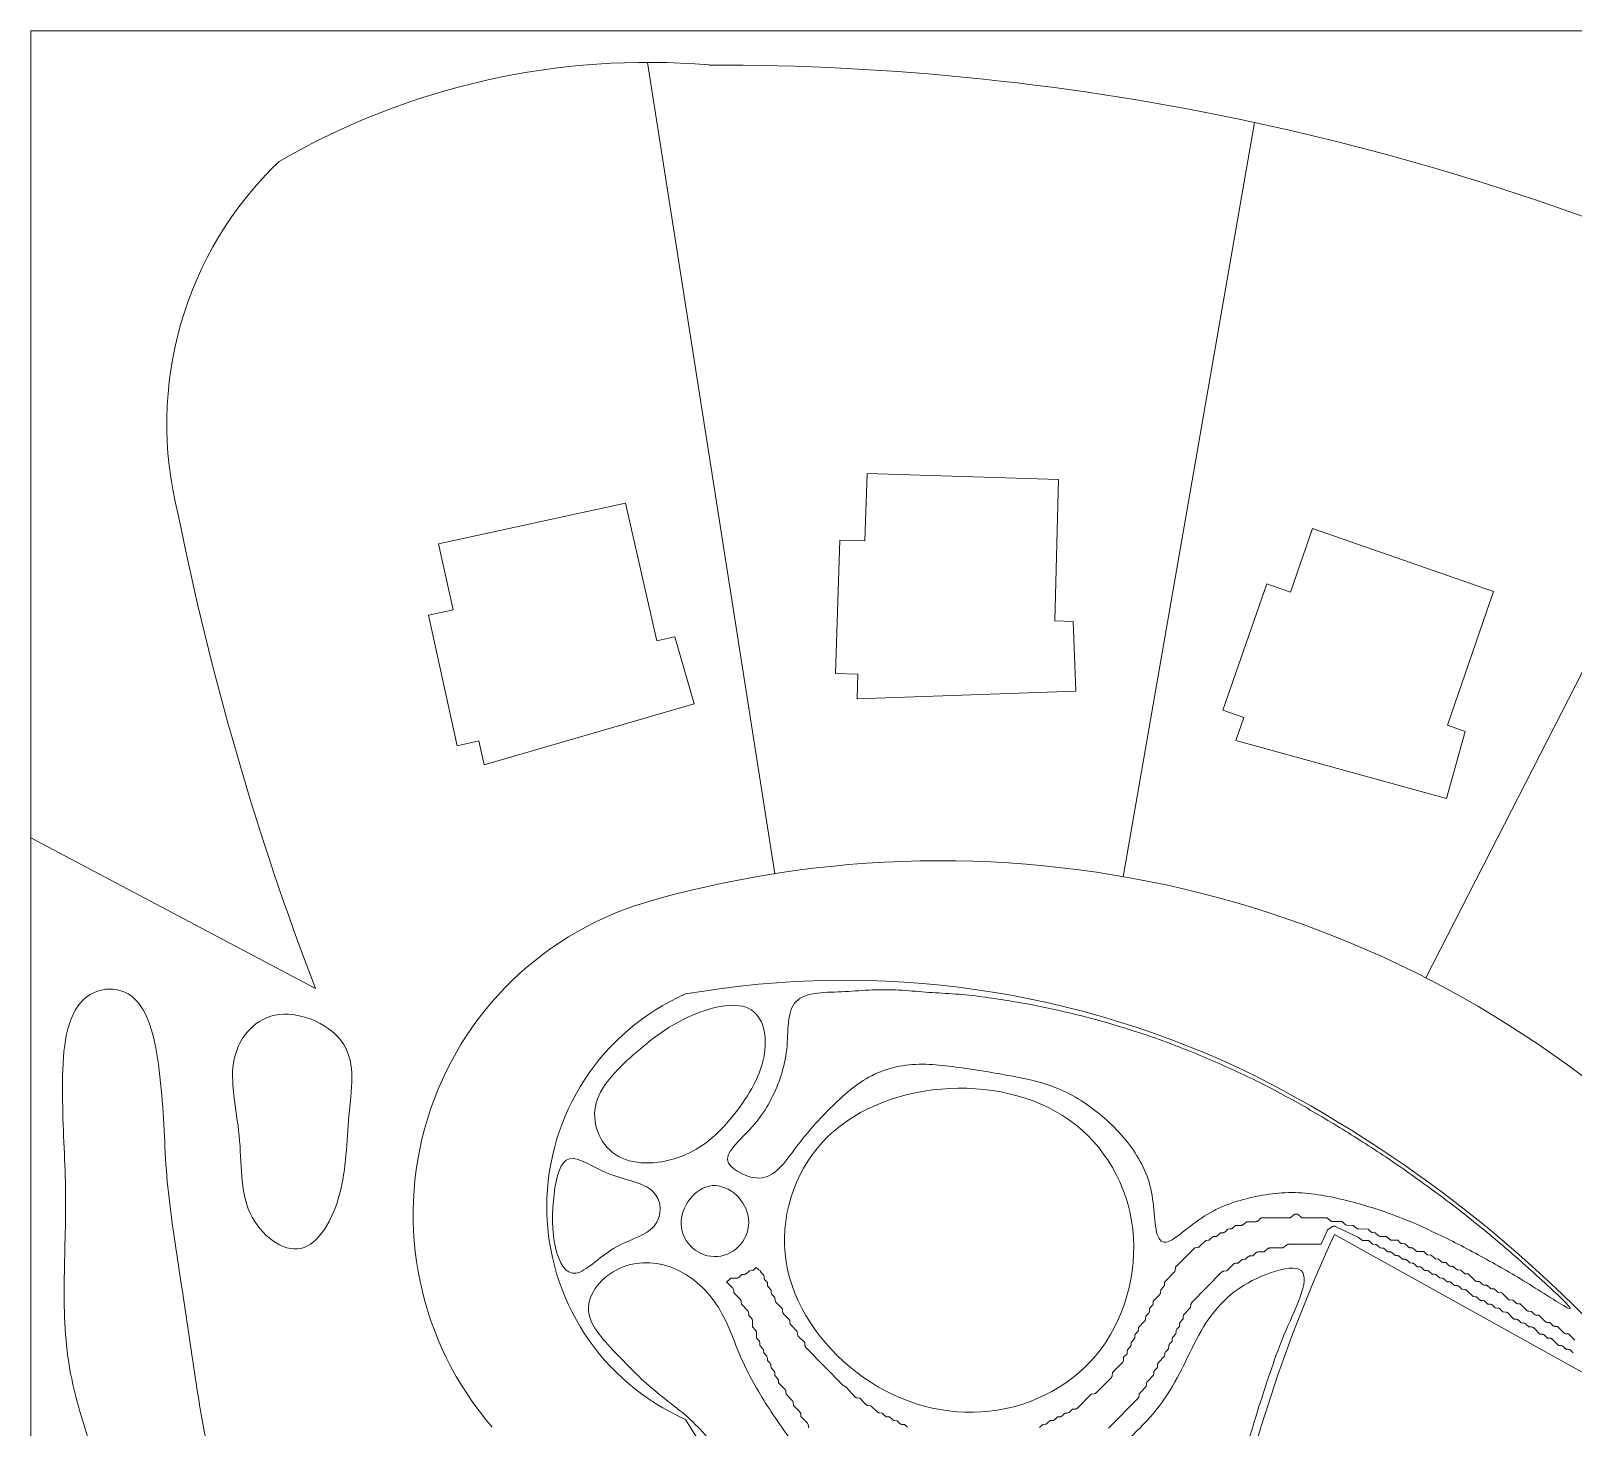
# Model space of a CAD drawing. Header units: inches. Extents: x 36 to 80.1, y 17.3 to 55.9.
# Drawn here: x 36.25 to 47.28, y 45.91 to 55.9 of the extents above; entities that cross this region are included whole.
import ezdxf

# ---------------------------------------------------------------- set-up
doc = ezdxf.new("R2010")
doc.units = ezdxf.units.IN
for name, color, linetype, lineweight in [('01_ORIGINAL_CAD', 7, 'CONTINUOUS', 20), ('02_APPROVED_PDF_OUTLINES', 7, 'CONTINUOUS', 15), ('03_ADDED_AREAS_SAME_COMPOSITION', 7, 'CONTINUOUS', 15)]:
    doc.layers.add(name, color=color, linetype=linetype, lineweight=lineweight)

msp = doc.modelspace()

# ---------------------------------------------------------------- linework, layer by layer
at = {"layer": '01_ORIGINAL_CAD'}
for p, q in [((36.248, 17.906), (36.248, 55.9)), ((36.248, 55.9), (71.442, 55.9))]:
    msp.add_line(p, q, dxfattribs=at)
for points in [[(40.658, 55.675), (41.569, 49.871)], [(45, 55.245), (44.06, 49.85)], [(48.726, 54.013), (46.225, 49.126)], [(38.284, 49.049), (36.248, 50.129)]]:
    msp.add_lwpolyline(points, dxfattribs=at)
for points in [[(43.572, 51.68), (43.598, 52.69), (42.23, 52.734), (42.214, 52.252), (42.035, 52.258), (42.004, 51.303), (42.163, 51.298), (42.158, 51.123), (43.721, 51.177), (43.704, 51.675)], [(40.725, 51.537), (40.502, 52.523), (39.164, 52.23), (39.268, 51.758), (39.093, 51.72), (39.298, 50.787), (39.453, 50.821), (39.491, 50.65), (40.993, 51.087), (40.853, 51.565)], [(46.381, 50.933), (46.709, 51.889), (45.415, 52.34), (45.257, 51.885), (45.088, 51.944), (44.773, 51.041), (44.923, 50.989), (44.866, 50.824), (46.374, 50.409), (46.506, 50.889)]]:
    msp.add_lwpolyline(points, close=True, dxfattribs=at)
for points in [[(44.283, 37.084, 0.090917), (40.931, 45.968, -0.652582), (40.931, 49.011, -0.158741), (45.004, 48.425, -0.098355), (47.824, 46.203), (47.755, 46.078)], [(47.087, 44.63, -0.062406), (47.763, 46.073), (45.572, 47.29, 0.058367), (44.801, 44.944, 0.058367)]]:
    msp.add_lwpolyline(points, format="xyb", dxfattribs=at)
for centre, radius, start, end in [((40.658, 50.423), 5.252, 85.2142, 120.0956), ((41.139, 37.317), 18.339, 65.5622, 90.1344), ((39.813, 53.089), 2.593, 133.6015, 194.2753), ((57.911, 56.571), 21.019, 191.3089, 200.9684), ((42.751, 42.34), 7.624, 44.2289, 105.6047), ((41.312, 47.434), 2.33, 105.2161, 220.7715)]:
    msp.add_arc(centre, radius, start, end, dxfattribs=at)
at = {"layer": '02_APPROVED_PDF_OUTLINES'}
for points in [[(43.463, 45.911), (43.465, 45.913), (43.485, 45.932), (43.502, 45.933), (43.506, 45.933), (43.509, 45.934), (43.512, 45.936), (43.515, 45.937), (43.518, 45.94), (43.538, 45.959), (43.555, 45.96), (43.559, 45.96), (43.562, 45.961), (43.565, 45.962), (43.568, 45.964), (43.571, 45.967), (43.591, 45.986), (43.608, 45.987), (43.612, 45.987), (43.615, 45.988), (43.618, 45.989), (43.621, 45.991), (43.624, 45.993), (43.644, 46.013), (43.661, 46.013), (43.665, 46.014), (43.668, 46.015), (43.671, 46.016), (43.675, 46.018), (43.677, 46.02), (43.698, 46.04), (43.718, 46.042), (43.721, 46.042), (43.725, 46.043), (43.728, 46.045), (43.731, 46.047), (43.733, 46.049), (43.831, 46.148), (43.854, 46.151), (43.857, 46.152), (43.86, 46.153), (43.863, 46.155), (43.866, 46.156), (43.868, 46.159), (43.974, 46.266), (43.976, 46.268), (43.978, 46.271), (43.98, 46.274), (43.981, 46.277), (43.981, 46.28), (43.984, 46.303), (44.056, 46.376), (44.058, 46.378), (44.06, 46.381), (44.061, 46.384), (44.062, 46.388), (44.063, 46.391), (44.064, 46.412), (44.084, 46.433), (44.086, 46.435), (44.088, 46.438), (44.089, 46.442), (44.09, 46.445), (44.09, 46.449), (44.091, 46.466), (44.11, 46.486), (44.112, 46.489), (44.114, 46.492), (44.116, 46.495), (44.117, 46.499), (44.117, 46.502), (44.118, 46.519), (44.137, 46.54), (44.139, 46.543), (44.141, 46.546), (44.142, 46.549), (44.143, 46.552), (44.143, 46.556), (44.144, 46.573), (44.163, 46.594), (44.165, 46.596), (44.167, 46.599), (44.169, 46.603), (44.169, 46.606), (44.17, 46.61), (44.171, 46.626), (44.214, 46.671), (44.217, 46.674), (44.218, 46.677), (44.22, 46.68), (44.221, 46.683), (44.221, 46.687), (44.223, 46.707), (44.243, 46.728), (44.245, 46.731), (44.247, 46.734), (44.248, 46.737), (44.249, 46.74), (44.249, 46.744), (44.25, 46.761), (44.269, 46.782), (44.271, 46.784), (44.273, 46.787), (44.274, 46.791), (44.275, 46.794), (44.276, 46.798), (44.276, 46.814), (44.32, 46.859), (44.322, 46.862), (44.324, 46.865), (44.326, 46.868), (44.327, 46.871), (44.327, 46.874), (44.329, 46.895), (44.348, 46.916), (44.351, 46.919), (44.352, 46.922), (44.354, 46.925), (44.355, 46.928), (44.355, 46.932), (44.356, 46.949), (44.426, 47.02), (44.428, 47.023), (44.43, 47.026), (44.431, 47.029), (44.432, 47.032), (44.433, 47.036), (44.435, 47.056), (44.572, 47.195), (44.592, 47.197), (44.595, 47.197), (44.598, 47.198), (44.602, 47.2), (44.605, 47.202), (44.607, 47.204), (44.651, 47.248), (44.667, 47.249), (44.671, 47.249), (44.675, 47.25), (44.678, 47.252), (44.681, 47.253), (44.684, 47.256), (44.704, 47.275), (44.721, 47.276), (44.724, 47.276), (44.728, 47.277), (44.731, 47.279), (44.734, 47.28), (44.737, 47.283), (44.757, 47.302), (44.774, 47.303), (44.777, 47.303), (44.781, 47.304), (44.784, 47.305), (44.787, 47.307), (44.79, 47.31), (44.81, 47.329), (44.827, 47.33), (44.83, 47.33), (44.834, 47.331), (44.837, 47.332), (44.84, 47.334), (44.843, 47.336), (44.863, 47.355), (44.906, 47.356), (44.909, 47.357), (44.912, 47.357), (44.915, 47.358), (44.917, 47.36), (44.92, 47.361), (44.922, 47.363), (44.942, 47.382), (45.008, 47.382), (45.011, 47.383), (45.014, 47.383), (45.017, 47.384), (45.02, 47.385), (45.023, 47.387), (45.025, 47.389), (45.048, 47.409), (45.247, 47.409), (45.25, 47.41), (45.253, 47.41), (45.256, 47.411), (45.259, 47.412), (45.261, 47.414), (45.264, 47.416), (45.287, 47.436), (45.308, 47.436), (45.331, 47.416), (45.333, 47.414), (45.336, 47.412), (45.339, 47.411), (45.341, 47.41), (45.344, 47.41), (45.347, 47.41), (45.52, 47.409), (45.543, 47.389), (45.546, 47.387), (45.548, 47.386), (45.551, 47.385), (45.554, 47.384), (45.557, 47.383), (45.56, 47.383), (45.626, 47.383), (45.646, 47.364), (45.648, 47.362), (45.651, 47.36), (45.654, 47.359), (45.657, 47.358), (45.66, 47.357), (45.663, 47.357), (45.706, 47.356), (45.726, 47.337), (45.728, 47.335), (45.731, 47.333), (45.734, 47.332), (45.736, 47.331), (45.74, 47.33), (45.743, 47.33), (45.812, 47.329), (45.829, 47.312), (45.832, 47.31), (45.835, 47.308), (45.838, 47.306), (45.841, 47.305), (45.844, 47.305), (45.864, 47.303), (45.885, 47.283), (45.887, 47.282), (45.89, 47.28), (45.893, 47.279), (45.896, 47.278), (45.899, 47.277), (45.902, 47.277), (45.945, 47.276), (45.968, 47.255), (45.971, 47.253), (45.973, 47.252), (45.976, 47.251), (45.979, 47.25), (45.982, 47.249), (45.985, 47.249), (46.024, 47.249), (46.041, 47.232), (46.044, 47.229), (46.047, 47.228), (46.05, 47.226), (46.053, 47.225), (46.057, 47.225), (46.077, 47.223), (46.098, 47.203), (46.1, 47.201), (46.103, 47.199), (46.107, 47.198), (46.11, 47.197), (46.114, 47.196), (46.13, 47.196), (46.151, 47.176), (46.153, 47.174), (46.156, 47.173), (46.158, 47.171), (46.161, 47.17), (46.164, 47.17), (46.167, 47.169), (46.21, 47.169), (46.227, 47.151), (46.23, 47.149), (46.233, 47.147), (46.236, 47.146), (46.239, 47.145), (46.243, 47.144), (46.263, 47.142), (46.284, 47.123), (46.286, 47.12), (46.289, 47.119), (46.293, 47.117), (46.296, 47.116), (46.3, 47.116), (46.316, 47.115), (46.334, 47.098), (46.336, 47.095), (46.339, 47.094), (46.342, 47.092), (46.346, 47.091), (46.349, 47.091), (46.369, 47.089), (46.39, 47.069), (46.393, 47.067), (46.396, 47.065), (46.399, 47.064), (46.402, 47.063), (46.406, 47.062), (46.422, 47.062), (46.44, 47.044), (46.443, 47.042), (46.446, 47.04), (46.449, 47.039), (46.452, 47.038), (46.455, 47.037), (46.475, 47.035), (46.496, 47.016), (46.499, 47.013), (46.502, 47.011), (46.505, 47.01), (46.509, 47.009), (46.512, 47.009), (46.529, 47.008), (46.576, 46.962), (46.578, 46.96), (46.58, 46.959), (46.583, 46.957), (46.586, 46.956), (46.589, 46.955), (46.592, 46.955), (46.609, 46.954), (46.629, 46.935), (46.632, 46.933), (46.635, 46.931), (46.638, 46.93), (46.642, 46.929), (46.645, 46.928), (46.662, 46.928), (46.682, 46.908), (46.685, 46.906), (46.688, 46.904), (46.691, 46.903), (46.695, 46.902), (46.698, 46.901), (46.715, 46.901), (46.735, 46.882), (46.738, 46.879), (46.741, 46.877), (46.744, 46.876), (46.748, 46.875), (46.751, 46.875), (46.768, 46.874), (46.812, 46.83), (46.815, 46.827), (46.818, 46.826), (46.821, 46.824), (46.824, 46.823), (46.827, 46.823), (46.847, 46.821), (46.868, 46.801), (46.871, 46.799), (46.874, 46.797), (46.877, 46.796), (46.881, 46.795), (46.884, 46.794), (46.901, 46.794), (46.945, 46.749), (46.947, 46.747), (46.95, 46.745), (46.954, 46.744), (46.957, 46.743), (46.96, 46.742), (46.98, 46.74), (47.001, 46.721), (47.004, 46.718), (47.007, 46.717), (47.01, 46.715), (47.014, 46.714), (47.017, 46.714), (47.034, 46.713), (47.078, 46.669), (47.08, 46.667), (47.083, 46.665), (47.086, 46.663), (47.09, 46.662), (47.093, 46.662), (47.113, 46.66), (47.134, 46.64), (47.137, 46.638), (47.14, 46.636), (47.143, 46.635), (47.147, 46.634), (47.15, 46.633), (47.166, 46.633), (47.211, 46.589), (47.213, 46.586), (47.216, 46.584), (47.219, 46.583), (47.223, 46.582), (47.226, 46.581), (47.246, 46.58), (47.29, 46.535)], [(47.28, 46.444), (47.26, 46.463), (47.257, 46.465), (47.254, 46.467), (47.251, 46.468), (47.247, 46.469), (47.244, 46.47), (47.227, 46.47), (47.207, 46.49), (47.204, 46.492), (47.201, 46.494), (47.198, 46.495), (47.194, 46.496), (47.191, 46.496), (47.174, 46.497), (47.13, 46.541), (47.128, 46.544), (47.125, 46.545), (47.121, 46.547), (47.118, 46.548), (47.115, 46.549), (47.095, 46.55), (47.074, 46.57), (47.071, 46.572), (47.068, 46.574), (47.065, 46.575), (47.061, 46.576), (47.058, 46.577), (47.041, 46.578), (46.997, 46.622), (46.995, 46.624), (46.992, 46.626), (46.989, 46.627), (46.985, 46.628), (46.982, 46.629), (46.962, 46.631), (46.941, 46.65), (46.938, 46.653), (46.935, 46.655), (46.932, 46.656), (46.929, 46.657), (46.925, 46.657), (46.908, 46.658), (46.888, 46.677), (46.885, 46.679), (46.882, 46.681), (46.879, 46.683), (46.875, 46.684), (46.872, 46.684), (46.855, 46.685), (46.811, 46.729), (46.809, 46.731), (46.806, 46.733), (46.803, 46.735), (46.799, 46.736), (46.796, 46.736), (46.776, 46.738), (46.755, 46.758), (46.752, 46.76), (46.749, 46.762), (46.746, 46.763), (46.743, 46.764), (46.739, 46.764), (46.722, 46.765), (46.702, 46.784), (46.699, 46.787), (46.696, 46.789), (46.693, 46.79), (46.689, 46.791), (46.686, 46.791), (46.669, 46.792), (46.649, 46.811), (46.646, 46.813), (46.643, 46.815), (46.64, 46.817), (46.636, 46.818), (46.633, 46.818), (46.616, 46.819), (46.596, 46.838), (46.593, 46.84), (46.59, 46.842), (46.587, 46.844), (46.583, 46.844), (46.58, 46.845), (46.563, 46.846), (46.519, 46.89), (46.516, 46.892), (46.513, 46.894), (46.51, 46.895), (46.507, 46.896), (46.504, 46.897), (46.484, 46.899), (46.463, 46.918), (46.46, 46.921), (46.457, 46.923), (46.454, 46.924), (46.45, 46.925), (46.447, 46.925), (46.43, 46.926), (46.41, 46.945), (46.407, 46.947), (46.404, 46.949), (46.401, 46.951), (46.397, 46.952), (46.394, 46.952), (46.377, 46.953), (46.356, 46.972), (46.354, 46.974), (46.351, 46.976), (46.347, 46.978), (46.344, 46.978), (46.34, 46.979), (46.324, 46.98), (46.303, 46.999), (46.301, 47.001), (46.298, 47.003), (46.294, 47.004), (46.291, 47.005), (46.287, 47.006), (46.271, 47.006), (46.25, 47.026), (46.247, 47.028), (46.244, 47.03), (46.241, 47.031), (46.238, 47.032), (46.234, 47.032), (46.217, 47.033), (46.197, 47.052), (46.194, 47.055), (46.191, 47.057), (46.188, 47.058), (46.185, 47.059), (46.181, 47.059), (46.164, 47.06), (46.144, 47.079), (46.141, 47.081), (46.138, 47.083), (46.135, 47.085), (46.131, 47.086), (46.128, 47.086), (46.111, 47.087), (46.091, 47.106), (46.088, 47.108), (46.085, 47.11), (46.082, 47.112), (46.078, 47.112), (46.075, 47.113), (46.058, 47.114), (46.038, 47.133), (46.035, 47.135), (46.032, 47.137), (46.029, 47.138), (46.025, 47.139), (46.022, 47.14), (46.005, 47.14), (45.985, 47.16), (45.982, 47.162), (45.979, 47.164), (45.975, 47.165), (45.972, 47.166), (45.968, 47.166), (45.952, 47.167), (45.931, 47.186), (45.929, 47.189), (45.926, 47.191), (45.922, 47.192), (45.919, 47.193), (45.915, 47.193), (45.899, 47.194), (45.878, 47.213), (45.875, 47.216), (45.872, 47.217), (45.869, 47.219), (45.866, 47.22), (45.862, 47.22), (45.845, 47.221), (45.825, 47.24), (45.823, 47.242), (45.82, 47.244), (45.817, 47.245), (45.815, 47.246), (45.812, 47.247), (45.809, 47.247), (45.773, 47.248), (45.743, 47.269), (45.739, 47.271), (45.58, 47.347), (45.577, 47.348), (45.574, 47.349), (45.571, 47.35), (45.568, 47.35), (45.565, 47.349), (45.561, 47.348), (45.558, 47.347), (45.556, 47.346), (45.528, 47.328), (45.525, 47.326), (45.522, 47.323), (45.52, 47.32), (45.519, 47.317), (45.477, 47.221), (45.245, 47.221), (45.241, 47.221), (45.238, 47.22), (45.235, 47.219), (45.232, 47.217), (45.229, 47.215), (45.203, 47.194), (45.109, 47.194), (45.106, 47.193), (45.103, 47.193), (45.1, 47.192), (45.097, 47.191), (45.095, 47.189), (45.092, 47.187), (45.07, 47.167), (45.026, 47.166), (45.023, 47.166), (45.02, 47.165), (45.017, 47.164), (45.014, 47.163), (45.012, 47.161), (45.009, 47.159), (44.989, 47.139), (44.969, 47.137), (44.965, 47.137), (44.962, 47.136), (44.959, 47.134), (44.956, 47.132), (44.953, 47.13), (44.936, 47.113), (44.92, 47.112), (44.916, 47.112), (44.912, 47.111), (44.909, 47.109), (44.906, 47.107), (44.903, 47.105), (44.883, 47.086), (44.866, 47.085), (44.863, 47.085), (44.86, 47.084), (44.858, 47.083), (44.855, 47.082), (44.852, 47.08), (44.85, 47.078), (44.802, 47.031), (44.78, 47.028), (44.776, 47.027), (44.773, 47.026), (44.77, 47.025), (44.768, 47.023), (44.765, 47.021), (44.552, 46.803), (44.549, 46.801), (44.547, 46.798), (44.546, 46.795), (44.545, 46.791), (44.544, 46.788), (44.543, 46.768), (44.497, 46.72), (44.495, 46.718), (44.493, 46.715), (44.492, 46.713), (44.491, 46.71), (44.49, 46.707), (44.49, 46.704), (44.489, 46.687), (44.47, 46.666), (44.468, 46.663), (44.466, 46.66), (44.465, 46.657), (44.464, 46.654), (44.464, 46.65), (44.463, 46.633), (44.446, 46.615), (44.443, 46.613), (44.442, 46.61), (44.44, 46.607), (44.439, 46.603), (44.439, 46.6), (44.437, 46.58), (44.417, 46.559), (44.415, 46.556), (44.413, 46.553), (44.412, 46.55), (44.411, 46.546), (44.411, 46.543), (44.41, 46.526), (44.393, 46.508), (44.391, 46.505), (44.389, 46.502), (44.387, 46.499), (44.386, 46.496), (44.386, 46.493), (44.384, 46.472), (44.365, 46.451), (44.362, 46.449), (44.361, 46.446), (44.359, 46.442), (44.358, 46.439), (44.358, 46.435), (44.357, 46.419), (44.313, 46.374), (44.311, 46.371), (44.309, 46.368), (44.308, 46.365), (44.307, 46.362), (44.306, 46.358), (44.305, 46.338), (44.285, 46.317), (44.283, 46.314), (44.281, 46.311), (44.28, 46.308), (44.279, 46.305), (44.279, 46.301), (44.278, 46.284), (44.234, 46.24), (44.232, 46.237), (44.23, 46.234), (44.229, 46.231), (44.228, 46.228), (44.227, 46.224), (44.225, 46.204), (44.181, 46.159), (44.179, 46.156), (44.177, 46.153), (44.176, 46.15), (44.175, 46.147), (44.174, 46.144), (44.172, 46.124), (43.955, 45.904)], [(41.809, 45.907), (41.809, 45.924), (41.808, 45.927), (41.808, 45.929), (41.807, 45.932), (41.805, 45.935), (41.804, 45.937), (41.802, 45.94), (41.756, 45.988), (41.754, 46.008), (41.753, 46.011), (41.752, 46.014), (41.751, 46.017), (41.749, 46.02), (41.747, 46.023), (41.703, 46.068), (41.701, 46.088), (41.7, 46.092), (41.699, 46.095), (41.698, 46.098), (41.696, 46.101), (41.694, 46.103), (41.649, 46.149), (41.648, 46.169), (41.647, 46.172), (41.646, 46.175), (41.645, 46.178), (41.643, 46.181), (41.64, 46.184), (41.596, 46.229), (41.596, 46.245), (41.595, 46.249), (41.594, 46.252), (41.593, 46.256), (41.591, 46.259), (41.589, 46.261), (41.57, 46.282), (41.569, 46.299), (41.569, 46.303), (41.568, 46.306), (41.566, 46.309), (41.565, 46.312), (41.562, 46.315), (41.543, 46.336), (41.541, 46.356), (41.54, 46.36), (41.539, 46.363), (41.538, 46.366), (41.536, 46.369), (41.534, 46.372), (41.517, 46.39), (41.516, 46.406), (41.515, 46.41), (41.514, 46.413), (41.513, 46.417), (41.511, 46.42), (41.509, 46.422), (41.49, 46.443), (41.489, 46.46), (41.489, 46.464), (41.488, 46.467), (41.486, 46.47), (41.485, 46.473), (41.482, 46.476), (41.463, 46.497), (41.461, 46.517), (41.461, 46.521), (41.46, 46.524), (41.458, 46.527), (41.456, 46.53), (41.454, 46.533), (41.437, 46.55), (41.437, 46.591), (41.436, 46.594), (41.436, 46.598), (41.434, 46.601), (41.433, 46.604), (41.43, 46.607), (41.41, 46.63), (41.409, 46.674), (41.409, 46.677), (41.408, 46.68), (41.407, 46.683), (41.406, 46.686), (41.404, 46.688), (41.402, 46.691), (41.383, 46.712), (41.381, 46.732), (41.38, 46.735), (41.379, 46.739), (41.378, 46.742), (41.376, 46.745), (41.374, 46.747), (41.33, 46.793), (41.328, 46.813), (41.327, 46.816), (41.326, 46.819), (41.325, 46.822), (41.323, 46.825), (41.321, 46.828), (41.276, 46.873), (41.275, 46.893), (41.274, 46.896), (41.273, 46.9), (41.272, 46.903), (41.27, 46.906), (41.267, 46.908), (41.224, 46.953), (41.224, 46.953), (41.225, 46.953), (41.228, 46.954), (41.231, 46.956), (41.234, 46.958), (41.236, 46.96), (41.254, 46.977), (41.296, 46.978), (41.299, 46.978), (41.302, 46.979), (41.305, 46.98), (41.308, 46.981), (41.311, 46.983), (41.313, 46.985), (41.333, 47.004), (41.35, 47.005), (41.353, 47.005), (41.357, 47.006), (41.36, 47.008), (41.363, 47.009), (41.366, 47.012), (41.387, 47.031), (41.407, 47.033), (41.41, 47.034), (41.413, 47.035), (41.417, 47.036), (41.419, 47.038), (41.422, 47.04), (41.436, 47.054), (41.453, 47.039), (41.455, 47.036), (41.458, 47.035), (41.461, 47.033), (41.465, 47.032), (41.465, 47.032), (41.466, 47.029), (41.467, 47.026), (41.468, 47.023), (41.47, 47.02), (41.472, 47.018), (41.49, 47), (41.492, 46.98), (41.492, 46.976), (41.493, 46.973), (41.494, 46.97), (41.496, 46.967), (41.499, 46.964), (41.516, 46.946), (41.517, 46.93), (41.517, 46.926), (41.518, 46.923), (41.519, 46.919), (41.521, 46.916), (41.523, 46.914), (41.543, 46.893), (41.543, 46.876), (41.544, 46.872), (41.545, 46.869), (41.546, 46.866), (41.548, 46.863), (41.55, 46.86), (41.57, 46.839), (41.571, 46.819), (41.572, 46.815), (41.573, 46.812), (41.574, 46.809), (41.576, 46.806), (41.579, 46.803), (41.623, 46.758), (41.625, 46.738), (41.625, 46.735), (41.626, 46.731), (41.628, 46.728), (41.63, 46.725), (41.632, 46.723), (41.676, 46.678), (41.676, 46.661), (41.677, 46.658), (41.677, 46.655), (41.678, 46.653), (41.68, 46.65), (41.681, 46.647), (41.683, 46.645), (41.729, 46.597), (41.731, 46.577), (41.732, 46.574), (41.733, 46.571), (41.734, 46.567), (41.736, 46.564), (41.738, 46.562), (41.783, 46.517), (41.784, 46.497), (41.785, 46.493), (41.786, 46.49), (41.787, 46.487), (41.789, 46.484), (41.792, 46.481), (42.059, 46.211), (42.062, 46.209), (42.065, 46.207), (42.068, 46.205), (42.071, 46.204), (42.075, 46.204), (42.076, 46.204), (42.076, 46.203), (42.077, 46.2), (42.079, 46.198), (42.081, 46.195), (42.141, 46.129), (42.143, 46.127), (42.145, 46.125), (42.148, 46.124), (42.151, 46.123), (42.154, 46.122), (42.157, 46.121), (42.177, 46.119), (42.221, 46.075), (42.224, 46.073), (42.227, 46.071), (42.23, 46.069), (42.233, 46.068), (42.237, 46.068), (42.256, 46.066), (42.301, 46.021), (42.304, 46.019), (42.307, 46.017), (42.31, 46.016), (42.313, 46.015), (42.316, 46.014), (42.336, 46.012), (42.357, 45.993), (42.36, 45.99), (42.363, 45.988), (42.366, 45.987), (42.37, 45.986), (42.373, 45.986), (42.39, 45.985), (42.41, 45.966), (42.413, 45.963), (42.416, 45.962), (42.419, 45.96), (42.423, 45.959), (42.426, 45.959), (42.443, 45.958), (42.463, 45.939), (42.466, 45.937), (42.469, 45.935), (42.473, 45.933), (42.476, 45.932), (42.48, 45.932), (42.496, 45.931), (42.517, 45.912)]]:
    msp.add_lwpolyline(points, dxfattribs=at)
for points, knots in [([(41.478, 47.696), (41.426, 47.688), (41.366, 47.707), (41.318, 47.733), (41.27, 47.759), (41.233, 47.791), (41.231, 47.829), (41.23, 47.866), (41.263, 47.908), (41.305, 47.953), (41.347, 47.999), (41.398, 48.048), (41.44, 48.099), (41.482, 48.151), (41.515, 48.205), (41.543, 48.26), (41.572, 48.315), (41.595, 48.372), (41.614, 48.43), (41.633, 48.489), (41.647, 48.55), (41.654, 48.614), (41.661, 48.679), (41.66, 48.747), (41.667, 48.808), (41.673, 48.869), (41.687, 48.924), (41.721, 48.958), (41.756, 48.993), (41.812, 49.009), (41.874, 49.017), (41.936, 49.024), (42.005, 49.025), (42.071, 49.028), (42.137, 49.031), (42.201, 49.037), (42.265, 49.04), (42.328, 49.042), (42.392, 49.042), (42.455, 49.039), (42.519, 49.035), (42.582, 49.029), (42.646, 49.024), (42.71, 49.02), (42.774, 49.017), (42.838, 49.012), (42.902, 49.008), (42.964, 49.001), (43.027, 48.994), (43.089, 48.986), (43.151, 48.977), (43.213, 48.967), (43.275, 48.957), (43.337, 48.947), (43.398, 48.935), (43.459, 48.923), (43.52, 48.91), (43.581, 48.897), (43.643, 48.883), (43.704, 48.869), (43.765, 48.854), (43.826, 48.838), (43.887, 48.822), (43.948, 48.804), (44.01, 48.787), (44.071, 48.768), (44.133, 48.748), (44.194, 48.729), (44.256, 48.708), (44.317, 48.686), (44.378, 48.664), (44.439, 48.641), (44.499, 48.617), (44.56, 48.594), (44.62, 48.568), (44.679, 48.543), (44.739, 48.517), (44.799, 48.49), (44.858, 48.463), (44.917, 48.436), (44.976, 48.408), (45.034, 48.379), (45.092, 48.35), (45.15, 48.319), (45.207, 48.288), (45.264, 48.257), (45.321, 48.225), (45.378, 48.193), (45.434, 48.16), (45.491, 48.127), (45.546, 48.094), (45.602, 48.06), (45.658, 48.026), (45.713, 47.991), (45.768, 47.957), (45.823, 47.921), (45.878, 47.885), (45.932, 47.85), (45.986, 47.813), (46.04, 47.776), (46.093, 47.739), (46.147, 47.702), (46.199, 47.663), (46.252, 47.625), (46.304, 47.586), (46.357, 47.547), (46.409, 47.508), (46.46, 47.468), (46.512, 47.428), (46.563, 47.387), (46.613, 47.346), (46.663, 47.305), (46.714, 47.264), (46.763, 47.222), (46.812, 47.18), (46.861, 47.138), (46.91, 47.095), (46.96, 47.05), (47.011, 47.004), (47.063, 46.956), (47.115, 46.909), (47.167, 46.861), (47.217, 46.813), (47.242, 46.786), (47.266, 46.759), (47.264, 46.753), (47.236, 46.767), (47.207, 46.782), (47.151, 46.818), (47.094, 46.854), (47.037, 46.89), (46.979, 46.926), (46.924, 46.96), (46.868, 46.994), (46.815, 47.025), (46.762, 47.055), (46.708, 47.086), (46.654, 47.115), (46.6, 47.145), (46.546, 47.174), (46.491, 47.204), (46.436, 47.232), (46.381, 47.26), (46.325, 47.287), (46.269, 47.313), (46.213, 47.339), (46.157, 47.365), (46.1, 47.389), (46.043, 47.412), (45.986, 47.434), (45.927, 47.454), (45.869, 47.474), (45.81, 47.492), (45.751, 47.509), (45.691, 47.526), (45.631, 47.541), (45.57, 47.554), (45.509, 47.567), (45.447, 47.578), (45.385, 47.584), (45.322, 47.59), (45.259, 47.592), (45.196, 47.588), (45.134, 47.584), (45.071, 47.575), (45.01, 47.562), (44.949, 47.55), (44.889, 47.534), (44.831, 47.513), (44.773, 47.493), (44.717, 47.467), (44.662, 47.434), (44.606, 47.4), (44.551, 47.358), (44.5, 47.318), (44.449, 47.278), (44.4, 47.24), (44.366, 47.235), (44.332, 47.23), (44.312, 47.259), (44.3, 47.308), (44.289, 47.358), (44.285, 47.428), (44.278, 47.495), (44.27, 47.563), (44.258, 47.627), (44.239, 47.686), (44.219, 47.746), (44.192, 47.801), (44.159, 47.854), (44.127, 47.907), (44.088, 47.957), (44.046, 48.004), (44.004, 48.051), (43.959, 48.096), (43.911, 48.136), (43.863, 48.177), (43.812, 48.215), (43.759, 48.248), (43.706, 48.281), (43.651, 48.311), (43.594, 48.334), (43.537, 48.358), (43.478, 48.376), (43.418, 48.392), (43.358, 48.407), (43.297, 48.418), (43.235, 48.429), (43.174, 48.44), (43.113, 48.451), (43.051, 48.461), (42.989, 48.47), (42.926, 48.48), (42.864, 48.488), (42.801, 48.497), (42.737, 48.504), (42.673, 48.507), (42.609, 48.51), (42.545, 48.508), (42.483, 48.498), (42.421, 48.488), (42.361, 48.47), (42.304, 48.446), (42.248, 48.421), (42.194, 48.389), (42.143, 48.351), (42.092, 48.314), (42.044, 48.271), (41.998, 48.226), (41.951, 48.181), (41.905, 48.134), (41.862, 48.086), (41.818, 48.037), (41.777, 47.987), (41.737, 47.935), (41.697, 47.882), (41.658, 47.827), (41.617, 47.782), (41.575, 47.737), (41.531, 47.703), (41.478, 47.696)], [0, 0, 0, 0, 0.0125, 0.0125, 0.0125, 0.025, 0.025, 0.025, 0.0375, 0.0375, 0.0375, 0.05, 0.05, 0.05, 0.0625, 0.0625, 0.0625, 0.075, 0.075, 0.075, 0.0875, 0.0875, 0.0875, 0.1, 0.1, 0.1, 0.1125, 0.1125, 0.1125, 0.125, 0.125, 0.125, 0.1375, 0.1375, 0.1375, 0.15, 0.15, 0.15, 0.1625, 0.1625, 0.1625, 0.175, 0.175, 0.175, 0.1875, 0.1875, 0.1875, 0.2, 0.2, 0.2, 0.2125, 0.2125, 0.2125, 0.225, 0.225, 0.225, 0.2375, 0.2375, 0.2375, 0.25, 0.25, 0.25, 0.2625, 0.2625, 0.2625, 0.275, 0.275, 0.275, 0.2875, 0.2875, 0.2875, 0.3, 0.3, 0.3, 0.3125, 0.3125, 0.3125, 0.325, 0.325, 0.325, 0.3375, 0.3375, 0.3375, 0.35, 0.35, 0.35, 0.3625, 0.3625, 0.3625, 0.375, 0.375, 0.375, 0.3875, 0.3875, 0.3875, 0.4, 0.4, 0.4, 0.4125, 0.4125, 0.4125, 0.425, 0.425, 0.425, 0.4375, 0.4375, 0.4375, 0.45, 0.45, 0.45, 0.4625, 0.4625, 0.4625, 0.475, 0.475, 0.475, 0.4875, 0.4875, 0.4875, 0.5, 0.5, 0.5, 0.5125, 0.5125, 0.5125, 0.525, 0.525, 0.525, 0.5375, 0.5375, 0.5375, 0.55, 0.55, 0.55, 0.5625, 0.5625, 0.5625, 0.575, 0.575, 0.575, 0.5875, 0.5875, 0.5875, 0.6, 0.6, 0.6, 0.6125, 0.6125, 0.6125, 0.625, 0.625, 0.625, 0.6375, 0.6375, 0.6375, 0.65, 0.65, 0.65, 0.6625, 0.6625, 0.6625, 0.675, 0.675, 0.675, 0.6875, 0.6875, 0.6875, 0.7, 0.7, 0.7, 0.7125, 0.7125, 0.7125, 0.725, 0.725, 0.725, 0.7375, 0.7375, 0.7375, 0.75, 0.75, 0.75, 0.7625, 0.7625, 0.7625, 0.775, 0.775, 0.775, 0.7875, 0.7875, 0.7875, 0.8, 0.8, 0.8, 0.8125, 0.8125, 0.8125, 0.825, 0.825, 0.825, 0.8375, 0.8375, 0.8375, 0.85, 0.85, 0.85, 0.8625, 0.8625, 0.8625, 0.875, 0.875, 0.875, 0.8875, 0.8875, 0.8875, 0.9, 0.9, 0.9, 0.9125, 0.9125, 0.9125, 0.925, 0.925, 0.925, 0.9375, 0.9375, 0.9375, 0.95, 0.95, 0.95, 0.9625, 0.9625, 0.9625, 0.975, 0.975, 0.975, 0.9875, 0.9875, 0.9875, 1, 1, 1, 1]), ([(41.382, 48.908), (41.276, 48.96), (41.096, 48.913), (40.947, 48.844), (40.797, 48.775), (40.678, 48.683), (40.557, 48.575), (40.436, 48.468), (40.313, 48.345), (40.286, 48.207), (40.259, 48.069), (40.327, 47.917), (40.452, 47.848), (40.578, 47.78), (40.76, 47.794), (40.906, 47.851), (41.052, 47.909), (41.162, 48.008), (41.264, 48.133), (41.366, 48.257), (41.46, 48.407), (41.49, 48.557), (41.521, 48.707), (41.488, 48.857), (41.382, 48.908)], [0, 0, 0, 0, 0.125, 0.125, 0.125, 0.25, 0.25, 0.25, 0.375, 0.375, 0.375, 0.5, 0.5, 0.5, 0.625, 0.625, 0.625, 0.75, 0.75, 0.75, 0.875, 0.875, 0.875, 1, 1, 1, 1]), ([(42.155, 46.303), (42.414, 46.105), (42.733, 46.001), (43.046, 46.021), (43.359, 46.041), (43.666, 46.185), (43.868, 46.428), (44.069, 46.672), (44.164, 47.014), (44.129, 47.328), (44.094, 47.643), (43.928, 47.93), (43.676, 48.109), (43.424, 48.288), (43.084, 48.359), (42.758, 48.331), (42.431, 48.303), (42.117, 48.175), (41.909, 47.95), (41.702, 47.725), (41.601, 47.402), (41.65, 47.096), (41.698, 46.79), (41.896, 46.5), (42.155, 46.303)], [0, 0, 0, 0, 0.125, 0.125, 0.125, 0.25, 0.25, 0.25, 0.375, 0.375, 0.375, 0.5, 0.5, 0.5, 0.625, 0.625, 0.625, 0.75, 0.75, 0.75, 0.875, 0.875, 0.875, 1, 1, 1, 1]), ([(40.1, 47.832), (40.035, 47.816), (40.005, 47.705), (39.99, 47.579), (39.975, 47.452), (39.975, 47.31), (40, 47.198), (40.025, 47.086), (40.075, 47.004), (40.146, 47.014), (40.217, 47.024), (40.309, 47.126), (40.416, 47.19), (40.523, 47.254), (40.646, 47.28), (40.706, 47.351), (40.767, 47.421), (40.764, 47.535), (40.697, 47.599), (40.629, 47.664), (40.497, 47.679), (40.381, 47.725), (40.264, 47.772), (40.164, 47.849), (40.1, 47.832)], [0, 0, 0, 0, 0.125, 0.125, 0.125, 0.25, 0.25, 0.25, 0.375, 0.375, 0.375, 0.5, 0.5, 0.5, 0.625, 0.625, 0.625, 0.75, 0.75, 0.75, 0.875, 0.875, 0.875, 1, 1, 1, 1]), ([(41.121, 47.64), (41.061, 47.635), (41.003, 47.596), (40.962, 47.544), (40.921, 47.491), (40.897, 47.425), (40.9, 47.361), (40.903, 47.298), (40.933, 47.236), (40.981, 47.194), (41.029, 47.151), (41.096, 47.128), (41.16, 47.133), (41.224, 47.138), (41.286, 47.172), (41.326, 47.222), (41.367, 47.271), (41.387, 47.337), (41.381, 47.401), (41.375, 47.464), (41.342, 47.526), (41.294, 47.572), (41.246, 47.617), (41.182, 47.645), (41.121, 47.64)], [0, 0, 0, 0, 0.125, 0.125, 0.125, 0.25, 0.25, 0.25, 0.375, 0.375, 0.375, 0.5, 0.5, 0.5, 0.625, 0.625, 0.625, 0.75, 0.75, 0.75, 0.875, 0.875, 0.875, 1, 1, 1, 1]), ([(40.626, 47.088), (40.692, 47.091), (40.758, 47.08), (40.821, 47.058), (40.883, 47.036), (40.942, 47.003), (40.995, 46.961), (41.048, 46.919), (41.095, 46.869), (41.135, 46.814), (41.174, 46.759), (41.206, 46.7), (41.233, 46.64), (41.26, 46.58), (41.282, 46.518), (41.307, 46.457), (41.332, 46.396), (41.36, 46.337), (41.391, 46.278), (41.422, 46.22), (41.455, 46.162), (41.49, 46.106), (41.525, 46.049), (41.562, 45.994), (41.6, 45.939), (41.638, 45.884), (41.678, 45.83), (41.719, 45.776), (41.76, 45.723), (41.802, 45.67), (41.845, 45.618), (41.889, 45.565), (41.934, 45.514), (41.98, 45.463), (42.027, 45.413), (42.075, 45.363), (42.122, 45.313), (42.169, 45.262), (42.214, 45.211), (42.26, 45.16), (42.306, 45.109), (42.352, 45.058), (42.397, 45.007), (42.443, 44.956), (42.487, 44.904), (42.53, 44.852), (42.572, 44.799), (42.613, 44.746), (42.653, 44.691), (42.692, 44.637), (42.729, 44.582), (42.766, 44.526), (42.802, 44.471), (42.838, 44.415), (42.871, 44.357), (42.904, 44.3), (42.935, 44.241), (42.965, 44.182), (42.994, 44.123), (43.022, 44.063), (43.048, 44.003), (43.074, 43.942), (43.098, 43.881), (43.12, 43.819), (43.141, 43.757), (43.16, 43.694), (43.177, 43.63), (43.194, 43.567), (43.209, 43.502), (43.221, 43.437), (43.234, 43.372), (43.244, 43.306), (43.254, 43.24), (43.263, 43.173), (43.27, 43.105), (43.273, 43.037), (43.276, 42.969), (43.276, 42.901), (43.271, 42.833), (43.267, 42.765), (43.259, 42.697), (43.251, 42.63), (43.243, 42.564), (43.235, 42.497), (43.227, 42.431), (43.22, 42.365), (43.212, 42.299), (43.205, 42.231), (43.198, 42.162), (43.191, 42.09), (43.185, 42.017), (43.18, 41.943), (43.175, 41.868), (43.162, 41.825), (43.149, 41.782), (43.129, 41.772), (43.105, 41.8), (43.082, 41.828), (43.056, 41.894), (43.031, 41.961), (43.006, 42.027), (42.982, 42.094), (42.957, 42.158), (42.932, 42.222), (42.907, 42.282), (42.882, 42.342), (42.857, 42.402), (42.831, 42.462), (42.806, 42.522), (42.78, 42.583), (42.755, 42.643), (42.729, 42.704), (42.703, 42.765), (42.677, 42.825), (42.651, 42.886), (42.625, 42.946), (42.599, 43.007), (42.573, 43.067), (42.547, 43.127), (42.52, 43.188), (42.493, 43.248), (42.466, 43.308), (42.437, 43.367), (42.409, 43.427), (42.381, 43.487), (42.353, 43.547), (42.326, 43.606), (42.299, 43.666), (42.271, 43.726), (42.243, 43.786), (42.215, 43.846), (42.186, 43.905), (42.156, 43.964), (42.127, 44.024), (42.098, 44.083), (42.067, 44.142), (42.037, 44.2), (42.005, 44.259), (41.974, 44.317), (41.943, 44.375), (41.911, 44.433), (41.881, 44.492), (41.851, 44.551), (41.821, 44.61), (41.791, 44.669), (41.76, 44.727), (41.728, 44.785), (41.696, 44.843), (41.663, 44.901), (41.63, 44.958), (41.597, 45.016), (41.564, 45.073), (41.531, 45.131), (41.498, 45.188), (41.465, 45.245), (41.431, 45.302), (41.397, 45.359), (41.363, 45.416), (41.329, 45.473), (41.294, 45.53), (41.26, 45.586), (41.224, 45.643), (41.187, 45.699), (41.15, 45.755), (41.112, 45.809), (41.069, 45.86), (41.025, 45.91), (40.977, 45.956), (40.927, 46), (40.876, 46.043), (40.822, 46.084), (40.769, 46.126), (40.716, 46.168), (40.664, 46.212), (40.614, 46.259), (40.564, 46.305), (40.517, 46.354), (40.468, 46.405), (40.419, 46.455), (40.369, 46.506), (40.326, 46.56), (40.283, 46.613), (40.247, 46.669), (40.238, 46.728), (40.229, 46.787), (40.248, 46.848), (40.284, 46.903), (40.32, 46.957), (40.374, 47.004), (40.434, 47.036), (40.494, 47.068), (40.56, 47.085), (40.626, 47.088)], [0, 0, 0, 0, 0.015625, 0.015625, 0.015625, 0.03125, 0.03125, 0.03125, 0.046875, 0.046875, 0.046875, 0.0625, 0.0625, 0.0625, 0.078125, 0.078125, 0.078125, 0.09375, 0.09375, 0.09375, 0.109375, 0.109375, 0.109375, 0.125, 0.125, 0.125, 0.140625, 0.140625, 0.140625, 0.15625, 0.15625, 0.15625, 0.171875, 0.171875, 0.171875, 0.1875, 0.1875, 0.1875, 0.203125, 0.203125, 0.203125, 0.21875, 0.21875, 0.21875, 0.234375, 0.234375, 0.234375, 0.25, 0.25, 0.25, 0.265625, 0.265625, 0.265625, 0.28125, 0.28125, 0.28125, 0.296875, 0.296875, 0.296875, 0.3125, 0.3125, 0.3125, 0.328125, 0.328125, 0.328125, 0.34375, 0.34375, 0.34375, 0.359375, 0.359375, 0.359375, 0.375, 0.375, 0.375, 0.390625, 0.390625, 0.390625, 0.40625, 0.40625, 0.40625, 0.421875, 0.421875, 0.421875, 0.4375, 0.4375, 0.4375, 0.453125, 0.453125, 0.453125, 0.46875, 0.46875, 0.46875, 0.484375, 0.484375, 0.484375, 0.5, 0.5, 0.5, 0.515625, 0.515625, 0.515625, 0.53125, 0.53125, 0.53125, 0.546875, 0.546875, 0.546875, 0.5625, 0.5625, 0.5625, 0.578125, 0.578125, 0.578125, 0.59375, 0.59375, 0.59375, 0.609375, 0.609375, 0.609375, 0.625, 0.625, 0.625, 0.640625, 0.640625, 0.640625, 0.65625, 0.65625, 0.65625, 0.671875, 0.671875, 0.671875, 0.6875, 0.6875, 0.6875, 0.703125, 0.703125, 0.703125, 0.71875, 0.71875, 0.71875, 0.734375, 0.734375, 0.734375, 0.75, 0.75, 0.75, 0.765625, 0.765625, 0.765625, 0.78125, 0.78125, 0.78125, 0.796875, 0.796875, 0.796875, 0.8125, 0.8125, 0.8125, 0.828125, 0.828125, 0.828125, 0.84375, 0.84375, 0.84375, 0.859375, 0.859375, 0.859375, 0.875, 0.875, 0.875, 0.890625, 0.890625, 0.890625, 0.90625, 0.90625, 0.90625, 0.921875, 0.921875, 0.921875, 0.9375, 0.9375, 0.9375, 0.953125, 0.953125, 0.953125, 0.96875, 0.96875, 0.96875, 0.984375, 0.984375, 0.984375, 1, 1, 1, 1]), ([(43.346, 45.46), (43.352, 45.494), (43.429, 45.513), (43.516, 45.537), (43.604, 45.56), (43.702, 45.586), (43.788, 45.624), (43.875, 45.661), (43.95, 45.71), (44.023, 45.766), (44.095, 45.822), (44.165, 45.887), (44.228, 45.956), (44.291, 46.025), (44.348, 46.1), (44.396, 46.177), (44.445, 46.255), (44.485, 46.336), (44.524, 46.417), (44.564, 46.499), (44.604, 46.581), (44.653, 46.658), (44.703, 46.734), (44.762, 46.804), (44.834, 46.863), (44.907, 46.922), (44.993, 46.97), (45.084, 47.005), (45.175, 47.04), (45.271, 47.063), (45.318, 47.042), (45.365, 47.021), (45.363, 46.957), (45.337, 46.875), (45.311, 46.793), (45.263, 46.694), (45.223, 46.601), (45.183, 46.507), (45.151, 46.418), (45.121, 46.329), (45.09, 46.24), (45.061, 46.15), (45.032, 46.06), (45.004, 45.97), (44.976, 45.879), (44.949, 45.787), (44.923, 45.695), (44.897, 45.604), (44.875, 45.51), (44.852, 45.417), (44.833, 45.322), (44.806, 45.234), (44.779, 45.147), (44.745, 45.067), (44.714, 44.986), (44.684, 44.905), (44.658, 44.823), (44.641, 44.729), (44.623, 44.635), (44.614, 44.53), (44.601, 44.429), (44.588, 44.328), (44.571, 44.232), (44.544, 44.206), (44.518, 44.181), (44.482, 44.226), (44.442, 44.297), (44.402, 44.368), (44.357, 44.465), (44.305, 44.549), (44.254, 44.633), (44.195, 44.704), (44.132, 44.772), (44.069, 44.841), (44.001, 44.908), (43.934, 44.973), (43.867, 45.038), (43.8, 45.101), (43.722, 45.161), (43.645, 45.22), (43.558, 45.275), (43.482, 45.327), (43.406, 45.378), (43.34, 45.426), (43.346, 45.46)], [0, 0, 0, 0, 0.035714, 0.035714, 0.035714, 0.071429, 0.071429, 0.071429, 0.107143, 0.107143, 0.107143, 0.142857, 0.142857, 0.142857, 0.178571, 0.178571, 0.178571, 0.214286, 0.214286, 0.214286, 0.25, 0.25, 0.25, 0.285714, 0.285714, 0.285714, 0.321429, 0.321429, 0.321429, 0.357143, 0.357143, 0.357143, 0.392857, 0.392857, 0.392857, 0.428571, 0.428571, 0.428571, 0.464286, 0.464286, 0.464286, 0.5, 0.5, 0.5, 0.535714, 0.535714, 0.535714, 0.571429, 0.571429, 0.571429, 0.607143, 0.607143, 0.607143, 0.642857, 0.642857, 0.642857, 0.678571, 0.678571, 0.678571, 0.714286, 0.714286, 0.714286, 0.75, 0.75, 0.75, 0.785714, 0.785714, 0.785714, 0.821429, 0.821429, 0.821429, 0.857143, 0.857143, 0.857143, 0.892857, 0.892857, 0.892857, 0.928571, 0.928571, 0.928571, 0.964286, 0.964286, 0.964286, 1, 1, 1, 1])]:
    msp.add_open_spline(points, degree=3, knots=knots, dxfattribs=at)
at = {"layer": '03_ADDED_AREAS_SAME_COMPOSITION'}
for points, knots in [([(36.525, 46.336), (36.489, 46.547), (36.484, 46.765), (36.487, 46.982), (36.49, 47.198), (36.499, 47.413), (36.496, 47.627), (36.492, 47.842), (36.476, 48.056), (36.474, 48.291), (36.471, 48.526), (36.483, 48.783), (36.583, 48.923), (36.684, 49.064), (36.874, 49.088), (36.992, 48.975), (37.109, 48.861), (37.153, 48.61), (37.176, 48.376), (37.2, 48.142), (37.203, 47.924), (37.22, 47.71), (37.238, 47.496), (37.271, 47.285), (37.303, 47.071), (37.336, 46.858), (37.368, 46.642), (37.4, 46.428), (37.431, 46.215), (37.462, 46.004), (37.507, 45.793), (37.552, 45.582), (37.613, 45.37), (37.65, 45.138), (37.688, 44.907), (37.702, 44.655), (37.613, 44.525), (37.524, 44.395), (37.332, 44.387), (37.193, 44.504), (37.053, 44.621), (36.967, 44.864), (36.894, 45.087), (36.82, 45.31), (36.759, 45.513), (36.694, 45.717), (36.629, 45.921), (36.561, 46.125), (36.525, 46.336)], [0, 0, 0, 0, 0.0625, 0.0625, 0.0625, 0.125, 0.125, 0.125, 0.1875, 0.1875, 0.1875, 0.25, 0.25, 0.25, 0.3125, 0.3125, 0.3125, 0.375, 0.375, 0.375, 0.4375, 0.4375, 0.4375, 0.5, 0.5, 0.5, 0.5625, 0.5625, 0.5625, 0.625, 0.625, 0.625, 0.6875, 0.6875, 0.6875, 0.75, 0.75, 0.75, 0.8125, 0.8125, 0.8125, 0.875, 0.875, 0.875, 0.9375, 0.9375, 0.9375, 1, 1, 1, 1]), ([(37.703, 48.548), (37.738, 48.711), (37.86, 48.845), (38.025, 48.864), (38.191, 48.883), (38.399, 48.789), (38.486, 48.649), (38.573, 48.51), (38.54, 48.326), (38.523, 48.139), (38.506, 47.952), (38.506, 47.762), (38.456, 47.579), (38.407, 47.396), (38.308, 47.219), (38.179, 47.191), (38.05, 47.163), (37.889, 47.284), (37.816, 47.444), (37.743, 47.603), (37.757, 47.801), (37.738, 47.997), (37.719, 48.192), (37.667, 48.385), (37.703, 48.548)], [0, 0, 0, 0, 0.125, 0.125, 0.125, 0.25, 0.25, 0.25, 0.375, 0.375, 0.375, 0.5, 0.5, 0.5, 0.625, 0.625, 0.625, 0.75, 0.75, 0.75, 0.875, 0.875, 0.875, 1, 1, 1, 1])]:
    msp.add_open_spline(points, degree=3, knots=knots, dxfattribs=at)

doc.saveas('drawing.dxf')
